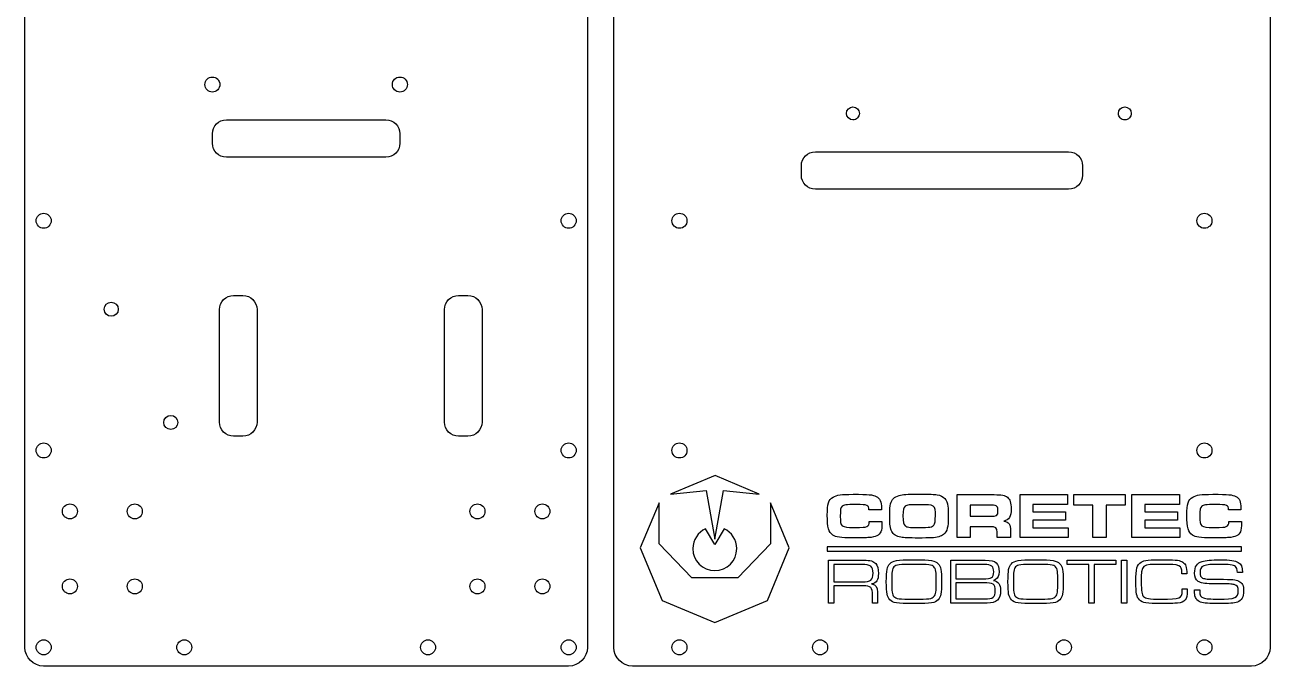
# Model space of a CAD drawing. Extents: x 6 to 273, y 10 to 284.
# Drawn here: x 7 to 272.7, y 9.5 to 146.3 of the extents above; entities that cross this region are included whole.
import ezdxf

# ---------------------------------------------------------------- set-up
doc = ezdxf.new("R2010")
doc.units = 0
doc.layers.add('Layer_1', color=7, linetype='CONTINUOUS')

msp = doc.modelspace()

# ---------------------------------------------------------------- linework, layer by layer
at = {"layer": 'Layer_1', "color": 7}
for p, q in [((7.031555, 13.50579), (7.031555, 195.505784)), ((127.031552, 195.505784), (127.031552, 13.50579)), ((132.675997, 13.50579), (132.675997, 195.505784)), ((272.675996, 195.505784), (272.675996, 13.50579)), ((48.631551, 133.568722), (48.631551, 133.568722)), ((88.631556, 133.568722), (88.631556, 133.568722)), ((50.031531, 126.052439), (84.03154, 126.052439)), ((182.301004, 127.40583), (182.301004, 127.40583)), ((240.300995, 127.40583), (240.300995, 127.40583)), ((47.031537, 121.052449), (47.031537, 123.052445)), ((87.031539, 123.052445), (87.031539, 121.052449)), ((47.031537, 121.052449), (47.031537, 121.052449)), ((84.03154, 118.052455), (50.031531, 118.052455)), ((175.675996, 119.230227), (229.675995, 119.230227)), ((172.675996, 114.230229), (172.675996, 116.230228)), ((232.675994, 116.230228), (232.675994, 114.230229)), ((232.675994, 116.230228), (232.675994, 116.230228)), ((229.675995, 111.230229), (175.675996, 111.230229)), ((11.031545, 102.905786), (11.031545, 102.905786)), ((123.031555, 102.905786), (123.031555, 102.905786)), ((146.675994, 102.905797), (146.675994, 102.905797)), ((258.675996, 102.905797), (258.675996, 102.905797)), ((51.555292, 88.555322), (53.555288, 88.555322)), ((99.555275, 88.555322), (101.555285, 88.555322)), ((48.555298, 61.55532), (48.555298, 85.555328)), ((56.555282, 85.555328), (56.555282, 61.55532)), ((56.555282, 85.555328), (56.555282, 85.555328)), ((96.555281, 61.55532), (96.555281, 85.555328)), ((104.555279, 85.555328), (104.555279, 61.55532)), ((104.555279, 85.555328), (104.555279, 85.555328)), ((25.443406, 84.120321), (25.443406, 84.120321)), ((38.143406, 59.990321), (38.143406, 59.990321)), ((53.555288, 58.555326), (51.555292, 58.555326)), ((101.555285, 58.555326), (99.555275, 58.555326)), ((11.031545, 53.905743), (11.031545, 53.905743)), ((123.031555, 53.905743), (123.031555, 53.905743)), ((146.675994, 53.905774), (146.675994, 53.905774)), ((258.675996, 53.905774), (258.675996, 53.905774)), ((154.283858, 50.172564), (144.743449, 46.199374)), ((163.681551, 46.199374), (154.283858, 50.172564)), ((144.743449, 46.199374), (152.380553, 46.936957)), ((152.380553, 46.936957), (154.212483, 36.563816)), ((154.212483, 36.563816), (156.044446, 46.936957)), ((156.044446, 46.936957), (163.681551, 46.199374)), ((201.653095, 46.056961), (201.653095, 46.056623)), ((205.88772, 46.080453), (213.786587, 46.080453)), ((205.88772, 36.920693), (205.88772, 46.080453)), ((219.330079, 36.920693), (219.330079, 46.080453)), ((219.330079, 46.080453), (229.489161, 46.080453)), ((229.489161, 46.080453), (229.489161, 44.010568)), ((230.797712, 43.820159), (230.797712, 46.080453)), ((230.797712, 46.080453), (241.741934, 46.080453)), ((241.741934, 46.080453), (241.741934, 43.820159)), ((243.169441, 36.920693), (243.169441, 46.080453)), ((243.169441, 46.080453), (253.328208, 46.080453)), ((253.328208, 46.080453), (253.328208, 44.010568)), ((142.316687, 44.367445), (138.319702, 34.731887)), ((142.316687, 35.564561), (142.316687, 44.367445)), ((166.108312, 44.367445), (166.108312, 35.564561)), ((170.105196, 34.731887), (166.108312, 44.367445)), ((189.757209, 42.869125), (187.092526, 42.869125)), ((189.757209, 43.178455), (189.757209, 42.869125)), ((213.120425, 43.843988), (208.671358, 43.843988)), ((208.671358, 43.843988), (208.671358, 41.464885)), ((229.489161, 44.010568), (222.089921, 44.010568)), ((222.089921, 44.010568), (222.089921, 42.440311)), ((234.889902, 43.820159), (230.797712, 43.820159)), ((234.889902, 36.920693), (234.889902, 43.820159)), ((241.741934, 43.820159), (237.67354, 43.820159)), ((237.67354, 43.820159), (237.67354, 36.920693)), ((253.328208, 44.010568), (245.928969, 44.010568)), ((245.928969, 44.010568), (245.928969, 42.440311)), ((266.46127, 42.869125), (263.796587, 42.869125)), ((266.46127, 43.178455), (266.46127, 42.869125)), ((16.631547, 40.905788), (16.631547, 40.905788)), ((30.481549, 40.905788), (30.481549, 40.905788)), ((103.581558, 40.905788), (103.581558, 40.905788)), ((117.43156, 40.905788), (117.43156, 40.905788)), ((187.163901, 40.370988), (189.876164, 40.370426)), ((208.671358, 41.464885), (213.025254, 41.464885)), ((222.089921, 42.440311), (229.060909, 42.440311)), ((229.060909, 40.632098), (222.089921, 40.632098)), ((222.089921, 40.632098), (222.089921, 39.014294)), ((229.060909, 42.440311), (229.060909, 40.632098)), ((245.928969, 42.440311), (252.899956, 42.440311)), ((252.899956, 40.632098), (245.928969, 40.632098)), ((245.928969, 40.632098), (245.928969, 39.014294)), ((252.899956, 42.440311), (252.899956, 40.632098)), ((263.867962, 40.370988), (266.580225, 40.370426)), ((154.212483, 35.421811), (152.237803, 38.800168)), ((156.187197, 38.800168), (154.212483, 35.421811)), ((156.187197, 38.800168), (156.187197, 38.800168)), ((212.930083, 39.22842), (208.671358, 39.22842)), ((208.671358, 39.22842), (208.671358, 36.920693)), ((214.476556, 36.920693), (214.476556, 38.062698)), ((217.307774, 38.371916), (217.307774, 36.920693)), ((222.089921, 39.014294), (229.584332, 39.014294)), ((229.584332, 39.014294), (229.584332, 36.920693)), ((245.928969, 39.014294), (253.423379, 39.014294)), ((253.423379, 39.014294), (253.423379, 36.920693)), ((138.319702, 34.731887), (142.982861, 23.50213)), ((149.287618, 28.331823), (142.316687, 35.564561)), ((166.108312, 35.564561), (159.137347, 28.331823)), ((165.442139, 23.50213), (170.105196, 34.731887)), ((178.194405, 34.946013), (178.194405, 34.018133)), ((266.604021, 34.946013), (178.194405, 34.946013)), ((178.194405, 34.946013), (178.194405, 34.946013)), ((208.671358, 36.920693), (205.88772, 36.920693)), ((217.307774, 36.920693), (214.476556, 36.920693)), ((229.584332, 36.920693), (219.330079, 36.920693)), ((237.67354, 36.920693), (234.889902, 36.920693)), ((253.423379, 36.920693), (243.169441, 36.920693)), ((266.604021, 34.018133), (266.604021, 34.946013)), ((178.194405, 34.018133), (266.604021, 34.018133)), ((178.479906, 32.090999), (186.045692, 32.090999)), ((178.479906, 22.931127), (178.479906, 32.090999)), ((204.555384, 32.090999), (211.883248, 32.090999)), ((204.555384, 22.931127), (204.555384, 32.090999)), ((229.370206, 31.16312), (229.370206, 32.090999)), ((229.370206, 32.090999), (239.767209, 32.090999)), ((239.767209, 32.090999), (239.767209, 31.16312)), ((241.004385, 32.090999), (242.098811, 32.090999)), ((241.004385, 22.931127), (241.004385, 32.090999)), ((242.098811, 32.090999), (242.098811, 22.931127)), ((185.546064, 31.16312), (179.598116, 31.16312)), ((179.598116, 31.16312), (179.598116, 27.475319)), ((201.867221, 31.329587), (201.867221, 31.329587)), ((211.764293, 31.16312), (205.649799, 31.16312)), ((205.649799, 31.16312), (205.649799, 28.141527)), ((227.799948, 31.329587), (227.799948, 31.329587)), ((234.009602, 31.16312), (229.370206, 31.16312)), ((234.009602, 22.931127), (234.009602, 31.16312)), ((239.767209, 31.16312), (235.127812, 31.16312)), ((235.127812, 31.16312), (235.127812, 22.931127)), ((253.851631, 29.18799), (253.851631, 29.425945)), ((266.770567, 29.450112), (265.699937, 29.450112)), ((159.137347, 28.331823), (149.287618, 28.331823)), ((179.598116, 27.475319), (185.617439, 27.475319)), ((185.879145, 26.618815), (179.598116, 26.618815)), ((179.598116, 26.618815), (179.598116, 22.931127)), ((205.649799, 28.141527), (211.121915, 28.141527)), ((211.550167, 27.285023), (205.649799, 27.285023)), ((205.649799, 27.285023), (205.649799, 23.83529)), ((254.922261, 29.18799), (253.851631, 29.18799)), ((16.631547, 24.905792), (16.631547, 24.905792)), ((30.481549, 24.905792), (30.481549, 24.905792)), ((103.581558, 24.905792), (103.581558, 24.905792)), ((117.43156, 24.905792), (117.43156, 24.905792)), ((187.85387, 22.931127), (187.85387, 24.667964)), ((188.948285, 25.286513), (188.948285, 22.931127)), ((253.923006, 25.999929), (254.993636, 26.000266)), ((253.923006, 25.476473), (253.923006, 25.999929)), ((254.993636, 26.000266), (254.993636, 25.619673)), ((256.563894, 25.143762), (256.563894, 25.78614)), ((256.563894, 25.78614), (257.658308, 25.78614)), ((257.658308, 25.78614), (257.658308, 25.524468)), ((142.982861, 23.50213), (154.212483, 18.839016)), ((154.212483, 18.839016), (165.442139, 23.50213)), ((179.598116, 22.931127), (178.479906, 22.931127)), ((188.948285, 22.931127), (187.85387, 22.931127)), ((212.287705, 22.931127), (204.555384, 22.931127)), ((205.649799, 23.83529), (211.788077, 23.83529)), ((235.127812, 22.931127), (234.009602, 22.931127)), ((242.098811, 22.931127), (241.004385, 22.931127)), ((11.031545, 11.905759), (11.031545, 11.905759)), ((123.031555, 11.905759), (123.031555, 11.905759)), ((146.675994, 11.905787), (146.675994, 11.905787)), ((258.675996, 11.905787), (258.675996, 11.905787)), ((123.031552, 9.505798), (11.031556, 9.505798)), ((268.675996, 9.505798), (136.675995, 9.505798))]:
    msp.add_line(p, q, dxfattribs=at)
for points in [[(45.431549, 133.568722), (45.431549, 134.452377), (46.147893, 135.168722), (47.031549, 135.168722)], [(47.031549, 131.968723), (46.147893, 131.968723), (45.431549, 132.685067), (45.431549, 133.568722)], [(47.031549, 135.168722), (47.455895, 135.168722), (47.862862, 135.000152), (48.162921, 134.700094)], [(48.162921, 134.700094), (48.46298, 134.400035), (48.631551, 133.993069), (48.631551, 133.568722)], [(48.631551, 133.568722), (48.631551, 133.144375), (48.46298, 132.737409), (48.162921, 132.437351)], [(85.431554, 133.568722), (85.431554, 134.452377), (86.147898, 135.168722), (87.031553, 135.168722)], [(87.031553, 131.968723), (86.147898, 131.968723), (85.431554, 132.685067), (85.431554, 133.568722)], [(87.031553, 135.168722), (87.4559, 135.168722), (87.862867, 135.000152), (88.162926, 134.700094)], [(88.162926, 134.700094), (88.462984, 134.400035), (88.631556, 133.993069), (88.631556, 133.568722)], [(88.631556, 133.568722), (88.631556, 133.144375), (88.462984, 132.737409), (88.162926, 132.437351)], [(48.162921, 132.437351), (47.862862, 132.137293), (47.455895, 131.968722), (47.031549, 131.968723)], [(88.162926, 132.437351), (87.862867, 132.137293), (87.4559, 131.968722), (87.031553, 131.968723)], [(182.301004, 127.40583), (182.301005, 128.16522), (182.916612, 128.780827), (183.676002, 128.780828)], [(183.676002, 128.780828), (184.435393, 128.780828), (185.051002, 128.165221), (185.051003, 127.40583)], [(240.300995, 127.40583), (240.300997, 128.165221), (240.916605, 128.780828), (241.675996, 128.780828)], [(241.675996, 128.780828), (242.435387, 128.780828), (243.050996, 128.165221), (243.050997, 127.40583)], [(47.031537, 123.052445), (47.031537, 124.714452), (48.369525, 126.052439), (50.031531, 126.052439)], [(84.03154, 126.052439), (85.693538, 126.052439), (87.031539, 124.714452), (87.031539, 123.052445)], [(183.676002, 126.030829), (182.916611, 126.03083), (182.301004, 126.646439), (182.301004, 127.40583)], [(184.648275, 126.433557), (184.390412, 126.175695), (184.040675, 126.030829), (183.676002, 126.030829)], [(185.051003, 127.40583), (185.051003, 127.041157), (184.906137, 126.69142), (184.648275, 126.433557)], [(240.703724, 126.433557), (240.445861, 126.69142), (240.300995, 127.041157), (240.300995, 127.40583)], [(241.675996, 126.030829), (241.311323, 126.030829), (240.961586, 126.175695), (240.703724, 126.433557)], [(242.648269, 126.433557), (242.390406, 126.175695), (242.040669, 126.030829), (241.675996, 126.030829)], [(243.050997, 127.40583), (243.050997, 127.041157), (242.906131, 126.69142), (242.648269, 126.433557)], [(50.031531, 118.052455), (48.369525, 118.052455), (47.031537, 119.390442), (47.031537, 121.052449)], [(87.031539, 121.052449), (87.031539, 119.390442), (85.693538, 118.052455), (84.03154, 118.052455)], [(172.675996, 116.230228), (172.675996, 117.892229), (174.013997, 119.230227), (175.675996, 119.230227)], [(229.675995, 119.230227), (231.337996, 119.230227), (232.675994, 117.892229), (232.675994, 116.230228)], [(175.675996, 111.230229), (174.013997, 111.230229), (172.675996, 112.568228), (172.675996, 114.230229)], [(232.675994, 114.230229), (232.675994, 112.568228), (231.337996, 111.230229), (229.675995, 111.230229)], [(9.431542, 104.505788), (9.431541, 104.930135), (9.600112, 105.337103), (9.900171, 105.637161)], [(9.900171, 103.374415), (9.600112, 103.674474), (9.431541, 104.081441), (9.431542, 104.505788)], [(9.900171, 105.637161), (10.20023, 105.93722), (10.607197, 106.105791), (11.031545, 106.105791)], [(11.031545, 106.105791), (11.455892, 106.105791), (11.862859, 105.93722), (12.162918, 105.637161)], [(12.162918, 105.637161), (12.462977, 105.337103), (12.631548, 104.930135), (12.631547, 104.505788)], [(12.631547, 104.505788), (12.631548, 104.081441), (12.462977, 103.674474), (12.162918, 103.374415)], [(121.431555, 104.505788), (121.431555, 104.930135), (121.600125, 105.337102), (121.900183, 105.63716)], [(121.900183, 103.374416), (121.600125, 103.674475), (121.431555, 104.081441), (121.431555, 104.505788)], [(121.900183, 105.63716), (122.200242, 105.937219), (122.607208, 106.105791), (123.031555, 106.105791)], [(123.031555, 106.105791), (123.455902, 106.105791), (123.862869, 105.93722), (124.162928, 105.637161)], [(124.162928, 105.637161), (124.462987, 105.337103), (124.631558, 104.930135), (124.631557, 104.505788)], [(124.631557, 104.505788), (124.631558, 104.081441), (124.462987, 103.674474), (124.162928, 103.374415)], [(145.075995, 104.505797), (145.075995, 105.389452), (145.792339, 106.105796), (146.675994, 106.105796)], [(146.675994, 102.905797), (145.792339, 102.905797), (145.075995, 103.622141), (145.075995, 104.505797)], [(146.675994, 106.105796), (147.55965, 106.105796), (148.275994, 105.389452), (148.275994, 104.505797)], [(148.275994, 104.505797), (148.275994, 103.622141), (147.55965, 102.905797), (146.675994, 102.905797)], [(257.075996, 104.505797), (257.075997, 105.389452), (257.792341, 106.105796), (258.675996, 106.105796)], [(258.675996, 102.905797), (257.792341, 102.905797), (257.075997, 103.622141), (257.075996, 104.505797)], [(258.675996, 106.105796), (259.559651, 106.105796), (260.275995, 105.389452), (260.275996, 104.505797)], [(260.275996, 104.505797), (260.275995, 103.622141), (259.559651, 102.905797), (258.675996, 102.905797)], [(11.031545, 102.905786), (10.607197, 102.905785), (10.20023, 103.074356), (9.900171, 103.374415)], [(12.162918, 103.374415), (11.862859, 103.074356), (11.455892, 102.905785), (11.031545, 102.905786)], [(123.031555, 102.905786), (122.607208, 102.905786), (122.200242, 103.074357), (121.900183, 103.374416)], [(124.162928, 103.374415), (123.862869, 103.074356), (123.455902, 102.905785), (123.031555, 102.905786)], [(48.555298, 85.555328), (48.555298, 87.217335), (49.893285, 88.555322), (51.555292, 88.555322)], [(53.555288, 88.555322), (55.217294, 88.555322), (56.555282, 87.217335), (56.555282, 85.555328)], [(96.555281, 85.555328), (96.555281, 87.217335), (97.893276, 88.555322), (99.555275, 88.555322)], [(101.555285, 88.555322), (103.217283, 88.555322), (104.555279, 87.217335), (104.555279, 85.555328)], [(23.943406, 85.620321), (23.943406, 86.448748), (24.614979, 87.120321), (25.443406, 87.120321)], [(25.443406, 84.120321), (24.614979, 84.120321), (23.943406, 84.791894), (23.943406, 85.620321)], [(25.443406, 87.120321), (26.271833, 87.120321), (26.943406, 86.448748), (26.943406, 85.620321)], [(26.943406, 85.620321), (26.943406, 84.791894), (26.271833, 84.120321), (25.443406, 84.120321)], [(36.643406, 61.490321), (36.643406, 62.318748), (37.314979, 62.990321), (38.143406, 62.990321)], [(38.143406, 59.990321), (37.314979, 59.990321), (36.643406, 60.661894), (36.643406, 61.490321)], [(38.143406, 62.990321), (38.971833, 62.990321), (39.643406, 62.318748), (39.643406, 61.490321)], [(39.643406, 61.490321), (39.643406, 60.661894), (38.971833, 59.990321), (38.143406, 59.990321)], [(51.555292, 58.555326), (49.893285, 58.555326), (48.555298, 59.893341), (48.555298, 61.55532)], [(56.555282, 61.55532), (56.555282, 59.893341), (55.217294, 58.555326), (53.555288, 58.555326)], [(99.555275, 58.555326), (97.893276, 58.555326), (96.555281, 59.893341), (96.555281, 61.55532)], [(104.555279, 61.55532), (104.555279, 59.893341), (103.217283, 58.555326), (101.555285, 58.555326)], [(9.431542, 55.505745), (9.431541, 55.930092), (9.600112, 56.33706), (9.900171, 56.637118)], [(9.900171, 56.637118), (10.20023, 56.937177), (10.607197, 57.105748), (11.031545, 57.105748)], [(11.031545, 57.105748), (11.455892, 57.105748), (11.862859, 56.937177), (12.162918, 56.637118)], [(12.162918, 56.637118), (12.462977, 56.33706), (12.631548, 55.930092), (12.631547, 55.505745)], [(121.431555, 55.505745), (121.431555, 55.930092), (121.600125, 56.337059), (121.900183, 56.637117)], [(121.900183, 56.637117), (122.200242, 56.937176), (122.607208, 57.105747), (123.031555, 57.105748)], [(123.031555, 57.105748), (123.455902, 57.105748), (123.862869, 56.937177), (124.162928, 56.637118)], [(124.162928, 56.637118), (124.462987, 56.33706), (124.631558, 55.930092), (124.631557, 55.505745)], [(145.075995, 55.505773), (145.075995, 56.389429), (145.792339, 57.105773), (146.675994, 57.105773)], [(146.675994, 57.105773), (147.55965, 57.105773), (148.275994, 56.389429), (148.275994, 55.505773)], [(257.075996, 55.505773), (257.075997, 56.389429), (257.792341, 57.105773), (258.675996, 57.105773)], [(258.675996, 57.105773), (259.559651, 57.105773), (260.275995, 56.389429), (260.275996, 55.505773)], [(9.900171, 54.374372), (9.600112, 54.674431), (9.431541, 55.081398), (9.431542, 55.505745)], [(11.031545, 53.905743), (10.607197, 53.905742), (10.20023, 54.074313), (9.900171, 54.374372)], [(12.162918, 54.374372), (11.862859, 54.074313), (11.455892, 53.905742), (11.031545, 53.905743)], [(12.631547, 55.505745), (12.631548, 55.081398), (12.462977, 54.674431), (12.162918, 54.374372)], [(121.900183, 54.374373), (121.600125, 54.674432), (121.431555, 55.081398), (121.431555, 55.505745)], [(123.031555, 53.905743), (122.607208, 53.905743), (122.200242, 54.074314), (121.900183, 54.374373)], [(124.162928, 54.374372), (123.862869, 54.074313), (123.455902, 53.905742), (123.031555, 53.905743)], [(124.631557, 55.505745), (124.631558, 55.081398), (124.462987, 54.674431), (124.162928, 54.374372)], [(146.675994, 53.905774), (145.792339, 53.905774), (145.075995, 54.622118), (145.075995, 55.505773)], [(148.275994, 55.505773), (148.275994, 54.622118), (147.55965, 53.905774), (146.675994, 53.905774)], [(258.675996, 53.905774), (257.792341, 53.905774), (257.075997, 54.622118), (257.075996, 55.505773)], [(260.275996, 55.505773), (260.275995, 54.622118), (259.559651, 53.905774), (258.675996, 53.905774)], [(178.2182, 41.727119), (178.2182, 44.130051), (178.479906, 45.010385), (179.455365, 45.557558)], [(179.455365, 45.557558), (180.288085, 46.033356), (181.144589, 46.15239), (183.714101, 46.15239)], [(183.714101, 46.15239), (187.140117, 46.15239), (187.877655, 46.081577), (188.662783, 45.700309)], [(188.662783, 45.700309), (189.400332, 45.343432), (189.757209, 44.534474), (189.757209, 43.178455)], [(191.708139, 44.10611), (191.969844, 45.081535), (192.517052, 45.604992), (193.540102, 45.91421)], [(193.540102, 45.91421), (194.32523, 46.128336), (195.157939, 46.175994), (197.560916, 46.175994)], [(197.560916, 46.175994), (200.201804, 46.175994), (201.010716, 46.15239), (201.653095, 46.056961)], [(201.653095, 46.056623), (203.080286, 45.794951), (203.770256, 45.057369), (203.960586, 43.582316)], [(213.786587, 46.080453), (215.404435, 46.080453), (216.118189, 45.961419), (216.6416, 45.50945)], [(216.6416, 45.50945), (217.188819, 45.081198), (217.426729, 44.296069), (217.426729, 43.058859)], [(254.922261, 41.727119), (254.922261, 44.130051), (255.207762, 45.010385), (256.159426, 45.557558)], [(256.159426, 45.557558), (256.992146, 46.033356), (257.872434, 46.15239), (260.441946, 46.15239)], [(260.441946, 46.15239), (263.844178, 46.15239), (264.581716, 46.081577), (265.366844, 45.700309)], [(265.366844, 45.700309), (266.128189, 45.343432), (266.46127, 44.534474), (266.46127, 43.178455)], [(15.031548, 42.505763), (15.031547, 42.930109), (15.200118, 43.337076), (15.500176, 43.637135)], [(16.631547, 40.905788), (15.747902, 40.905789), (15.031562, 41.622117), (15.031548, 42.505763)], [(15.500176, 43.637135), (15.800234, 43.937194), (16.2072, 44.105765), (16.631547, 44.105765)], [(16.631547, 44.105765), (17.055894, 44.105765), (17.46286, 43.937194), (17.762919, 43.637135)], [(18.231547, 42.505763), (18.231533, 41.622117), (17.515193, 40.905789), (16.631547, 40.905788)], [(17.762919, 43.637135), (18.062977, 43.337076), (18.231547, 42.930109), (18.231547, 42.505763)], [(28.88155, 42.505763), (28.881549, 42.930109), (29.05012, 43.337076), (29.350178, 43.637135)], [(30.481549, 40.905788), (29.597904, 40.905789), (28.881564, 41.622117), (28.88155, 42.505763)], [(29.350178, 43.637135), (29.650236, 43.937194), (30.057203, 44.105765), (30.481549, 44.105765)], [(30.481549, 44.105765), (30.905896, 44.105765), (31.312863, 43.937194), (31.612921, 43.637135)], [(32.081549, 42.505763), (32.081535, 41.622117), (31.365195, 40.905789), (30.481549, 40.905788)], [(31.612921, 43.637135), (31.912979, 43.337076), (32.08155, 42.930109), (32.081549, 42.505763)], [(101.981559, 42.505763), (101.981558, 42.930109), (102.150129, 43.337076), (102.450187, 43.637135)], [(103.581558, 40.905788), (102.697913, 40.905789), (101.981573, 41.622117), (101.981559, 42.505763)], [(102.450187, 43.637135), (102.750245, 43.937194), (103.157212, 44.105765), (103.581558, 44.105765)], [(103.581558, 44.105765), (104.005905, 44.105765), (104.412872, 43.937194), (104.71293, 43.637135)], [(105.181558, 42.505763), (105.181544, 41.622117), (104.465204, 40.905789), (103.581558, 40.905788)], [(104.71293, 43.637135), (105.012988, 43.337076), (105.181559, 42.930109), (105.181558, 42.505763)], [(115.831561, 42.505763), (115.83156, 42.930109), (116.000131, 43.337076), (116.300189, 43.637135)], [(117.43156, 40.905788), (116.547915, 40.905789), (115.831575, 41.622117), (115.831561, 42.505763)], [(116.300189, 43.637135), (116.600247, 43.937194), (117.007214, 44.105765), (117.43156, 44.105765)], [(117.43156, 44.105765), (117.855907, 44.105765), (118.262874, 43.937194), (118.562932, 43.637135)], [(119.03156, 42.505763), (119.031546, 41.622117), (118.315206, 40.905789), (117.43156, 40.905788)], [(118.562932, 43.637135), (118.86299, 43.337076), (119.031561, 42.930109), (119.03156, 42.505763)], [(181.382499, 43.606707), (181.049418, 43.297377), (180.978043, 42.9405), (180.978043, 41.441618)], [(184.404059, 43.963471), (182.120048, 43.963471), (181.715592, 43.916263), (181.382499, 43.606707)], [(187.092526, 42.869125), (187.04498, 43.868379), (186.83082, 43.963471), (184.404059, 43.963471)], [(191.517797, 41.560427), (191.517797, 43.106855), (191.541626, 43.487561), (191.708139, 44.10611)], [(194.824858, 43.606145), (194.444186, 43.320644), (194.349026, 42.868563), (194.349026, 41.559977)], [(197.798826, 43.939193), (195.752737, 43.939193), (195.181734, 43.868379), (194.824858, 43.606145)], [(201.272434, 41.607636), (201.272434, 43.915363), (201.224887, 43.939193), (197.798826, 43.939193)], [(203.960586, 43.582316), (204.008132, 43.225439), (204.031961, 42.487857), (204.031961, 41.369681)], [(213.025254, 41.464885), (214.35759, 41.464885), (214.619307, 41.631353), (214.619307, 42.535515)], [(214.405181, 43.582316), (214.191055, 43.796442), (213.953133, 43.843988), (213.120425, 43.843988)], [(214.619307, 42.535515), (214.619307, 43.130235), (214.571761, 43.392019), (214.405181, 43.582316)], [(217.426729, 43.058859), (217.426729, 41.369681), (217.022272, 40.703473), (215.856472, 40.441801)], [(258.08656, 43.606707), (257.753479, 43.297377), (257.682104, 42.9405), (257.682104, 41.441618)], [(261.10812, 43.963471), (258.847905, 43.963471), (258.419652, 43.916263), (258.08656, 43.606707)], [(263.796587, 42.869125), (263.749041, 43.868379), (263.534881, 43.963471), (261.10812, 43.963471)], [(179.38399, 37.468428), (178.479906, 38.039431), (178.2182, 39.014856), (178.2182, 41.727119)], [(180.978043, 41.441618), (180.978043, 39.252812), (181.192169, 39.086232), (183.856852, 39.086232)], [(186.616694, 39.252812), (187.021151, 39.419392), (187.163901, 39.72861), (187.163901, 40.370988)], [(189.876164, 40.370426), (189.852335, 39.038124), (189.828618, 38.586042), (189.638254, 38.18162)], [(191.969844, 38.229615), (191.612968, 38.89571), (191.517797, 39.561917), (191.517797, 41.560427)], [(194.349026, 41.559977), (194.349026, 40.203846), (194.444231, 39.728048), (194.801062, 39.41883)], [(200.939341, 39.585297), (201.201058, 39.918345), (201.272434, 40.394255), (201.272434, 41.607636)], [(204.031961, 41.369681), (204.031961, 39.157045), (203.79404, 38.252995), (203.032707, 37.610617)], [(215.856472, 40.441801), (216.998477, 40.227675), (217.331569, 39.751877), (217.307774, 38.371916)], [(256.088051, 37.468428), (255.183967, 38.039431), (254.922261, 39.014856), (254.922261, 41.727119)], [(257.682104, 41.441618), (257.682104, 39.252812), (257.89623, 39.086232), (260.560913, 39.086232)], [(263.320755, 39.252812), (263.725212, 39.419392), (263.867962, 39.72861), (263.867962, 40.370988)], [(266.580225, 40.370426), (266.580225, 39.038124), (266.532679, 38.586042), (266.342315, 38.18162)], [(152.237803, 38.800168), (150.64375, 38.062698), (149.52554, 36.444782), (149.52554, 34.565307)], [(158.899437, 34.565307), (158.899437, 36.444782), (157.805011, 38.062698), (156.187197, 38.800168)], [(183.61893, 36.84988), (180.978043, 36.84988), (180.121539, 36.99263), (179.38399, 37.468428)], [(183.856852, 39.086232), (185.926736, 39.086232), (186.236022, 39.109836), (186.616694, 39.252812)], [(189.638254, 38.18162), (189.281377, 37.396491), (188.520033, 37.015785), (187.092526, 36.920693)], [(193.920774, 36.992405), (192.897724, 37.158985), (192.302926, 37.539579), (191.969844, 38.229615)], [(194.801062, 39.41883), (195.157939, 39.133328), (195.609986, 39.061953), (197.727451, 39.061953)], [(197.727451, 39.061953), (200.130428, 39.061953), (200.60626, 39.157495), (200.939341, 39.585297)], [(203.032707, 37.610617), (202.462019, 37.158536), (201.700686, 36.920693), (200.368338, 36.873034)], [(214.476556, 38.062698), (214.452727, 39.061953), (214.191055, 39.25225), (212.930083, 39.22842)], [(260.322991, 36.84988), (257.682104, 36.84988), (256.8256, 36.99263), (256.088051, 37.468428)], [(260.560913, 39.086232), (262.630797, 39.086232), (262.940083, 39.109836), (263.320755, 39.252812)], [(266.342315, 38.18162), (265.985438, 37.396491), (265.247889, 37.015785), (263.820382, 36.920693)], [(149.52554, 34.565307), (149.52554, 31.971965), (151.619209, 29.878364), (154.212483, 29.878364)], [(154.212483, 29.878364), (156.80579, 29.878364), (158.899437, 31.971965), (158.899437, 34.565307)], [(187.092526, 36.920693), (186.545319, 36.873484), (185.450893, 36.84988), (183.61893, 36.84988)], [(197.751247, 36.825825), (195.586191, 36.825825), (194.467981, 36.873034), (193.920774, 36.992405)], [(200.368338, 36.873034), (199.868711, 36.84943), (198.65533, 36.825825), (197.751247, 36.825825)], [(263.820382, 36.920693), (263.24938, 36.873484), (262.154954, 36.84988), (260.322991, 36.84988)], [(186.045692, 32.090999), (187.425618, 32.090999), (188.067996, 31.90059), (188.567624, 31.377246)], [(191.541592, 31.329587), (192.23155, 32.06717), (192.945304, 32.186091), (196.751992, 32.186091)], [(196.751992, 32.186091), (200.463509, 32.186091), (201.177263, 32.06717), (201.867221, 31.329587)], [(211.883248, 32.090999), (213.215584, 32.090999), (213.762803, 31.948249), (214.214839, 31.543713)], [(217.47432, 31.329587), (218.188073, 32.06717), (218.878031, 32.186091), (222.708504, 32.186091)], [(222.708504, 32.186091), (226.396237, 32.186091), (227.10999, 32.06717), (227.799948, 31.329587)], [(245.191735, 31.662298), (245.881378, 32.114379), (246.642722, 32.185754), (250.425615, 32.185754)], [(250.425615, 32.185754), (252.709626, 32.185754), (253.518539, 32.066833), (254.065757, 31.662298)], [(258.157935, 31.829215), (258.943064, 32.06717), (260.132661, 32.186091), (262.012204, 32.186091)], [(262.012204, 32.186091), (264.129679, 32.186091), (265.224094, 32.019624), (265.866472, 31.638918)], [(187.972826, 29.331078), (187.972826, 30.782414), (187.496994, 31.16312), (185.546064, 31.16312)], [(185.617439, 27.475319), (187.496994, 27.475319), (187.972826, 27.856025), (187.972826, 29.331078)], [(189.114831, 29.283532), (189.114831, 27.808479), (188.78175, 27.285023), (187.663529, 27.02335)], [(188.567624, 31.377246), (188.9245, 30.972711), (189.114831, 30.258957), (189.114831, 29.283532)], [(190.804043, 27.499149), (190.804043, 30.021115), (190.946794, 30.734868), (191.541592, 31.329587)], [(192.421892, 30.663493), (192.04122, 30.258957), (191.946049, 29.592863), (191.946049, 27.499149)], [(196.751992, 31.210666), (193.587682, 31.210666), (192.873928, 31.115124), (192.421892, 30.663493)], [(200.963137, 30.663493), (200.55868, 31.115461), (199.773551, 31.210666), (196.751992, 31.210666)], [(201.462764, 27.499149), (201.462764, 29.592863), (201.367559, 30.258957), (200.963137, 30.663493)], [(201.867221, 31.329587), (202.462019, 30.734868), (202.604455, 30.021115), (202.604455, 27.499149)], [(213.715212, 29.616579), (213.715212, 30.782414), (213.263175, 31.16312), (211.764293, 31.16312)], [(213.23938, 28.379482), (213.572461, 28.569779), (213.715212, 28.974201), (213.715212, 29.616579)], [(214.857217, 29.640409), (214.857217, 28.736358), (214.643091, 28.284277), (214.072088, 27.974947)], [(214.214839, 31.543713), (214.666886, 31.115461), (214.857217, 30.568288), (214.857217, 29.640409)], [(216.760567, 27.499149), (216.760567, 30.021115), (216.903317, 30.734868), (217.47432, 31.329587)], [(218.378404, 30.663493), (217.997732, 30.258957), (217.902572, 29.592863), (217.902572, 27.499149)], [(222.708504, 31.210666), (219.544205, 31.210666), (218.806656, 31.115124), (218.378404, 30.663493)], [(226.919649, 30.663493), (226.491397, 31.115461), (225.730063, 31.210666), (222.708504, 31.210666)], [(227.395492, 27.499149), (227.395492, 29.592863), (227.300287, 30.258957), (226.919649, 30.663493)], [(227.799948, 31.329587), (228.394746, 30.734868), (228.537497, 30.021115), (228.537497, 27.499149)], [(244.049729, 27.498811), (244.049729, 30.353825), (244.240071, 31.091295), (245.191735, 31.662298)], [(249.616691, 31.210329), (245.21553, 31.210329), (245.191735, 31.210329), (245.191735, 27.498811)], [(253.851631, 29.425945), (253.851631, 31.043749), (253.470959, 31.210329), (249.616691, 31.210329)], [(254.065757, 31.662298), (254.68434, 31.234046), (254.87467, 30.663043), (254.922261, 29.18799)], [(256.563894, 29.354907), (256.563894, 30.734868), (257.063521, 31.519997), (258.157935, 31.829215)], [(257.349022, 27.570524), (256.801804, 27.95123), (256.563894, 28.450857), (256.563894, 29.354907)], [(262.035999, 31.210666), (258.419652, 31.210666), (257.729683, 30.925165), (257.729683, 29.450112)], [(257.729683, 29.450112), (257.729683, 28.831451), (257.89623, 28.474574), (258.276902, 28.284277)], [(265.271685, 30.758585), (264.843433, 31.091745), (263.891758, 31.210666), (262.035999, 31.210666)], [(265.699937, 29.450112), (265.699937, 30.187582), (265.557186, 30.520742), (265.271685, 30.758585)], [(265.866472, 31.638918), (266.532645, 31.210666), (266.722976, 30.734868), (266.770567, 29.450112)], [(15.031548, 26.505766), (15.031547, 26.930113), (15.200118, 27.33708), (15.500176, 27.637139)], [(15.500176, 27.637139), (15.800234, 27.937197), (16.2072, 28.105769), (16.631547, 28.105769)], [(16.631547, 28.105769), (17.055894, 28.105769), (17.46286, 27.937197), (17.762919, 27.637139)], [(17.762919, 27.637139), (18.062977, 27.33708), (18.231547, 26.930113), (18.231547, 26.505766)], [(28.88155, 26.505766), (28.881549, 26.930113), (29.05012, 27.33708), (29.350178, 27.637139)], [(29.350178, 27.637139), (29.650236, 27.937197), (30.057203, 28.105769), (30.481549, 28.105769)], [(30.481549, 28.105769), (30.905896, 28.105769), (31.312863, 27.937197), (31.612921, 27.637139)], [(31.612921, 27.637139), (31.912979, 27.33708), (32.08155, 26.930113), (32.081549, 26.505766)], [(101.981559, 26.505766), (101.981558, 26.930113), (102.150129, 27.33708), (102.450187, 27.637139)], [(102.450187, 27.637139), (102.750245, 27.937197), (103.157212, 28.105769), (103.581558, 28.105769)], [(103.581558, 28.105769), (104.005905, 28.105769), (104.412872, 27.937197), (104.71293, 27.637139)], [(104.71293, 27.637139), (105.012988, 27.33708), (105.181559, 26.930113), (105.181558, 26.505766)], [(115.831561, 26.505766), (115.83156, 26.930113), (116.000131, 27.33708), (116.300189, 27.637139)], [(116.300189, 27.637139), (116.600247, 27.937197), (117.007214, 28.105769), (117.43156, 28.105769)], [(117.43156, 28.105769), (117.855907, 28.105769), (118.262874, 27.937197), (118.562932, 27.637139)], [(118.562932, 27.637139), (118.86299, 27.33708), (119.031561, 26.930113), (119.03156, 26.505766)], [(187.85387, 24.667964), (187.8777, 26.238222), (187.473198, 26.642644), (185.879145, 26.618815)], [(187.663529, 27.02335), (188.591408, 26.832941), (188.948285, 26.357143), (188.948285, 25.286513)], [(191.541592, 23.66871), (190.946794, 24.287258), (190.804043, 25.001012), (190.804043, 27.499149)], [(191.946049, 27.499149), (191.946049, 25.405547), (192.041253, 24.73934), (192.421892, 24.358634)], [(200.963137, 24.358634), (201.367593, 24.73934), (201.462764, 25.405547), (201.462764, 27.499149)], [(202.604455, 27.499149), (202.604455, 25.001012), (202.462019, 24.287258), (201.867221, 23.66871)], [(211.121915, 28.141527), (212.573206, 28.141527), (212.930083, 28.188735), (213.23938, 28.379482)], [(214.048304, 25.595844), (214.048304, 26.999521), (213.643836, 27.285023), (211.550167, 27.285023)], [(214.072088, 27.974947), (213.881758, 27.856025), (213.786587, 27.808479), (213.643836, 27.760821)], [(213.643836, 27.760821), (214.714466, 27.570524), (215.190309, 26.928146), (215.190309, 25.64339)], [(217.47432, 23.66871), (216.903317, 24.287258), (216.760567, 25.001012), (216.760567, 27.499149)], [(217.902572, 27.499149), (217.902572, 25.405547), (217.997777, 24.73934), (218.378404, 24.358634)], [(226.919649, 24.358634), (227.300321, 24.73934), (227.395492, 25.405547), (227.395492, 27.499149)], [(228.537497, 27.499149), (228.537497, 25.001012), (228.394746, 24.287258), (227.799948, 23.66871)], [(244.787278, 23.668372), (244.19248, 24.263092), (244.049729, 25.000675), (244.049729, 27.498811)], [(245.191735, 27.498811), (245.191735, 25.405097), (245.286939, 24.739002), (245.691047, 24.358297)], [(260.275411, 27.070897), (258.609983, 27.094501), (257.89623, 27.213647), (257.349022, 27.570524)], [(258.276902, 28.284277), (258.776529, 28.070151), (259.180986, 28.046322), (261.774293, 28.022605)], [(265.033763, 26.8806), (264.415181, 27.047067), (264.36759, 27.047067), (260.275411, 27.070897)], [(261.774293, 28.022605), (264.676887, 28.022605), (265.319265, 27.951792), (265.985438, 27.641899)], [(265.890267, 25.595844), (265.890267, 26.357143), (265.652346, 26.690191), (265.033763, 26.8806)], [(265.985438, 27.641899), (266.722976, 27.285023), (267.032273, 26.666474), (267.032273, 25.524468)], [(16.631547, 24.905792), (15.747902, 24.905792), (15.031562, 25.622121), (15.031548, 26.505766)], [(18.231547, 26.505766), (18.231533, 25.622121), (17.515193, 24.905792), (16.631547, 24.905792)], [(30.481549, 24.905792), (29.597904, 24.905792), (28.881564, 25.622121), (28.88155, 26.505766)], [(32.081549, 26.505766), (32.081535, 25.622121), (31.365195, 24.905792), (30.481549, 24.905792)], [(103.581558, 24.905792), (102.697913, 24.905792), (101.981573, 25.622121), (101.981559, 26.505766)], [(105.181558, 26.505766), (105.181544, 25.622121), (104.465204, 24.905792), (103.581558, 24.905792)], [(117.43156, 24.905792), (116.547915, 24.905792), (115.831575, 25.622121), (115.831561, 26.505766)], [(119.03156, 26.505766), (119.031546, 25.622121), (118.315206, 24.905792), (117.43156, 24.905792)], [(192.421892, 24.358634), (192.897724, 23.859006), (193.468726, 23.787631), (196.704412, 23.787631)], [(196.704412, 23.787631), (199.940086, 23.787631), (200.511089, 23.858444), (200.963137, 24.358634)], [(211.788077, 23.83529), (213.620052, 23.83529), (214.048304, 24.192166), (214.048304, 25.595844)], [(215.190309, 25.64339), (215.190309, 24.620418), (214.999968, 24.025586), (214.524136, 23.573505)], [(218.378404, 24.358634), (218.854236, 23.859006), (219.425238, 23.787631), (222.637128, 23.787631)], [(222.637128, 23.787631), (225.872814, 23.787631), (226.443817, 23.858444), (226.919649, 24.358634)], [(245.691047, 24.358297), (246.119299, 23.906215), (246.809257, 23.787294), (249.378769, 23.787294)], [(249.378769, 23.787294), (253.518539, 23.787294), (253.923006, 23.930045), (253.923006, 25.476473)], [(254.993636, 25.619673), (254.993636, 24.525214), (254.898432, 24.025586), (254.541589, 23.621164)], [(257.84865, 23.169082), (257.01593, 23.454584), (256.563894, 24.168337), (256.563894, 25.143762)], [(257.658308, 25.524468), (257.658308, 24.620418), (257.872434, 24.239712), (258.443437, 24.049416)], [(258.443437, 24.049416), (258.990655, 23.859006), (260.013694, 23.787631), (261.655327, 23.787631)], [(261.655327, 23.787631), (265.247889, 23.787631), (265.890267, 24.073132), (265.890267, 25.595844)], [(267.032273, 25.524468), (267.032273, 24.263542), (266.604021, 23.50213), (265.699937, 23.169082)], [(196.704412, 22.836035), (192.945304, 22.836035), (192.23155, 22.931577), (191.541592, 23.66871)], [(201.867221, 23.66871), (201.177263, 22.931127), (200.463509, 22.836035), (196.704412, 22.836035)], [(214.524136, 23.573505), (214.024508, 23.121536), (213.38213, 22.931127), (212.287705, 22.931127)], [(222.637128, 22.836035), (218.878031, 22.836035), (218.188073, 22.931577), (217.47432, 23.66871)], [(227.799948, 23.66871), (227.10999, 22.931127), (226.420021, 22.836035), (222.637128, 22.836035)], [(249.569111, 22.835585), (246.26205, 22.835585), (245.453126, 22.954619), (244.787278, 23.668372)], [(252.899956, 22.931127), (252.376533, 22.883918), (250.806276, 22.835585), (249.569111, 22.835585)], [(254.541589, 23.621164), (254.184712, 23.216628), (253.732665, 23.026332), (252.899956, 22.931127)], [(261.869453, 22.836035), (259.633033, 22.836035), (258.586187, 22.931577), (257.84865, 23.169082)], [(265.699937, 23.169082), (265.009968, 22.931127), (263.963133, 22.836035), (261.869453, 22.836035)], [(11.031556, 9.505798), (8.815555, 9.505798), (7.031555, 11.289781), (7.031555, 13.50579)], [(9.431542, 13.505761), (9.431538, 13.930111), (9.600108, 14.337081), (9.900167, 14.637142)], [(9.900171, 12.374388), (9.600112, 12.674447), (9.431541, 13.081414), (9.431542, 13.505761)], [(9.900167, 14.637142), (10.200226, 14.937203), (10.607195, 15.105776), (11.031545, 15.105775)], [(11.031545, 15.105775), (11.455894, 15.105776), (11.862863, 14.937203), (12.162922, 14.637142)], [(12.631547, 13.505761), (12.631548, 13.081414), (12.462977, 12.674447), (12.162918, 12.374388)], [(12.162922, 14.637142), (12.462981, 14.337081), (12.631551, 13.930111), (12.631547, 13.505761)], [(39.431595, 13.505761), (39.431595, 13.930111), (39.600251, 14.337075), (39.900225, 14.637134)], [(39.900225, 12.374389), (39.600166, 12.674448), (39.431595, 13.081412), (39.431595, 13.505761)], [(39.900222, 14.637162), (40.200281, 14.937212), (40.607245, 15.105784), (41.031595, 15.105784)], [(41.031597, 15.105775), (41.455947, 15.105775), (41.862911, 14.937119), (42.16297, 14.637134)], [(42.16297, 14.637134), (42.463, 14.337075), (42.6316, 13.930111), (42.6316, 13.505761)], [(42.6316, 13.505761), (42.6316, 13.08144), (42.462944, 12.674448), (42.16297, 12.374389)], [(91.900138, 12.374389), (91.600088, 12.674448), (91.431508, 13.081412), (91.431508, 13.505761)], [(91.431511, 13.505761), (91.431511, 13.930111), (91.600167, 14.337075), (91.900141, 14.637134)], [(91.900138, 14.637162), (92.200188, 14.937212), (92.607172, 15.105784), (93.031505, 15.105784)], [(93.031508, 15.105775), (93.45584, 15.105775), (93.862824, 14.937119), (94.162874, 14.637134)], [(94.631507, 13.505761), (94.631507, 13.081412), (94.462851, 12.674448), (94.162877, 12.374389)], [(94.16288, 14.637134), (94.46293, 14.337075), (94.63151, 13.930111), (94.63151, 13.505761)], [(121.431555, 13.505761), (121.431552, 13.93011), (121.600121, 14.33708), (121.900179, 14.637141)], [(121.900183, 12.374389), (121.600125, 12.674448), (121.431555, 13.081415), (121.431555, 13.505761)], [(121.900179, 14.637141), (122.200238, 14.937202), (122.607206, 15.105775), (123.031555, 15.105775)], [(127.031552, 13.50579), (127.031552, 11.289781), (125.247552, 9.505798), (123.031552, 9.505798)], [(123.031555, 15.105775), (123.455904, 15.105776), (123.862873, 14.937203), (124.162932, 14.637142)], [(124.631557, 13.505761), (124.631558, 13.081414), (124.462987, 12.674447), (124.162928, 12.374388)], [(124.162932, 14.637142), (124.462991, 14.337081), (124.631561, 13.930111), (124.631557, 13.505761)], [(136.675995, 9.505798), (134.459997, 9.505798), (132.675997, 11.289781), (132.675997, 13.50579)], [(145.544623, 12.374417), (145.244565, 12.674476), (145.075994, 13.081443), (145.075995, 13.50579)], [(145.075995, 13.50579), (145.075996, 14.389444), (145.79234, 15.105786), (146.675994, 15.105786)], [(146.675994, 15.105786), (147.559648, 15.105786), (148.275992, 14.389444), (148.275994, 13.50579)], [(148.275994, 13.50579), (148.275995, 13.081443), (148.107424, 12.674476), (147.807366, 12.374417)], [(175.076033, 13.50579), (175.076033, 13.930139), (175.244689, 14.337103), (175.544663, 14.637162)], [(175.544663, 12.374417), (175.244605, 12.674476), (175.076033, 13.08144), (175.076033, 13.50579)], [(175.544663, 14.637162), (175.844722, 14.937209), (176.251687, 15.105781), (176.676036, 15.105781)], [(176.676036, 15.105781), (177.100385, 15.105781), (177.50735, 14.937125), (177.807408, 14.637162)], [(177.807408, 14.637162), (178.107439, 14.337103), (178.276038, 13.930139), (178.276038, 13.50579)], [(178.276038, 13.50579), (178.276038, 13.081468), (178.107382, 12.674476), (177.807408, 12.374417)], [(227.544579, 12.374417), (227.244529, 12.674476), (227.075949, 13.08144), (227.075949, 13.50579)], [(227.075952, 13.50579), (227.075952, 13.930139), (227.244608, 14.337103), (227.544582, 14.637162)], [(227.544579, 14.637162), (227.844629, 14.937209), (228.251614, 15.105781), (228.675946, 15.105781)], [(228.675949, 15.105781), (229.100281, 15.105781), (229.507265, 14.937125), (229.807316, 14.637162)], [(230.275948, 13.50579), (230.275948, 13.08144), (230.107292, 12.674476), (229.807318, 12.374417)], [(229.807321, 14.637162), (230.107371, 14.337103), (230.275951, 13.930139), (230.275951, 13.50579)], [(257.075996, 13.50579), (257.075998, 14.389444), (257.792342, 15.105786), (258.675996, 15.105786)], [(257.544625, 12.374417), (257.244566, 12.674476), (257.075996, 13.081443), (257.075996, 13.50579)], [(258.675996, 15.105786), (259.55965, 15.105786), (260.275994, 14.389444), (260.275996, 13.50579)], [(260.275996, 13.50579), (260.275996, 13.081443), (260.107426, 12.674476), (259.807368, 12.374417)], [(272.675996, 13.50579), (272.675996, 11.289781), (270.891996, 9.505798), (268.675996, 9.505798)], [(11.031545, 11.905759), (10.607197, 11.905758), (10.20023, 12.074329), (9.900171, 12.374388)], [(12.162918, 12.374388), (11.862859, 12.074329), (11.455892, 11.905758), (11.031545, 11.905759)], [(41.031597, 11.905759), (40.60722, 11.905759), (40.200284, 12.074415), (39.900225, 12.374389)], [(42.16297, 12.374389), (41.862911, 12.07433), (41.455947, 11.905759), (41.031597, 11.905759)], [(93.031508, 11.905759), (92.60715, 11.905759), (92.200191, 12.074415), (91.900141, 12.374389)], [(94.16288, 12.374389), (93.86283, 12.07433), (93.455846, 11.905759), (93.031513, 11.905759)], [(123.031555, 11.905759), (122.607208, 11.905759), (122.200242, 12.07433), (121.900183, 12.374389)], [(124.162928, 12.374388), (123.862869, 12.074329), (123.455902, 11.905758), (123.031555, 11.905759)], [(146.675994, 11.905787), (146.251648, 11.905787), (145.844681, 12.074359), (145.544623, 12.374417)], [(147.807366, 12.374417), (147.507308, 12.074359), (147.100341, 11.905787), (146.675994, 11.905787)], [(176.676036, 11.905787), (176.251658, 11.905787), (175.844722, 12.074443), (175.544663, 12.374417)], [(177.807408, 12.374417), (177.50735, 12.074358), (177.100385, 11.905787), (176.676036, 11.905787)], [(228.675949, 11.905787), (228.251591, 11.905787), (227.844632, 12.074443), (227.544582, 12.374417)], [(229.807321, 12.374417), (229.507271, 12.074358), (229.100287, 11.905787), (228.675954, 11.905787)], [(258.675996, 11.905787), (258.251649, 11.905787), (257.844683, 12.074359), (257.544625, 12.374417)], [(259.807368, 12.374417), (259.507309, 12.074359), (259.100343, 11.905787), (258.675996, 11.905787)]]:
    msp.add_open_spline(points, degree=3, dxfattribs=at)

doc.saveas('drawing.dxf')
